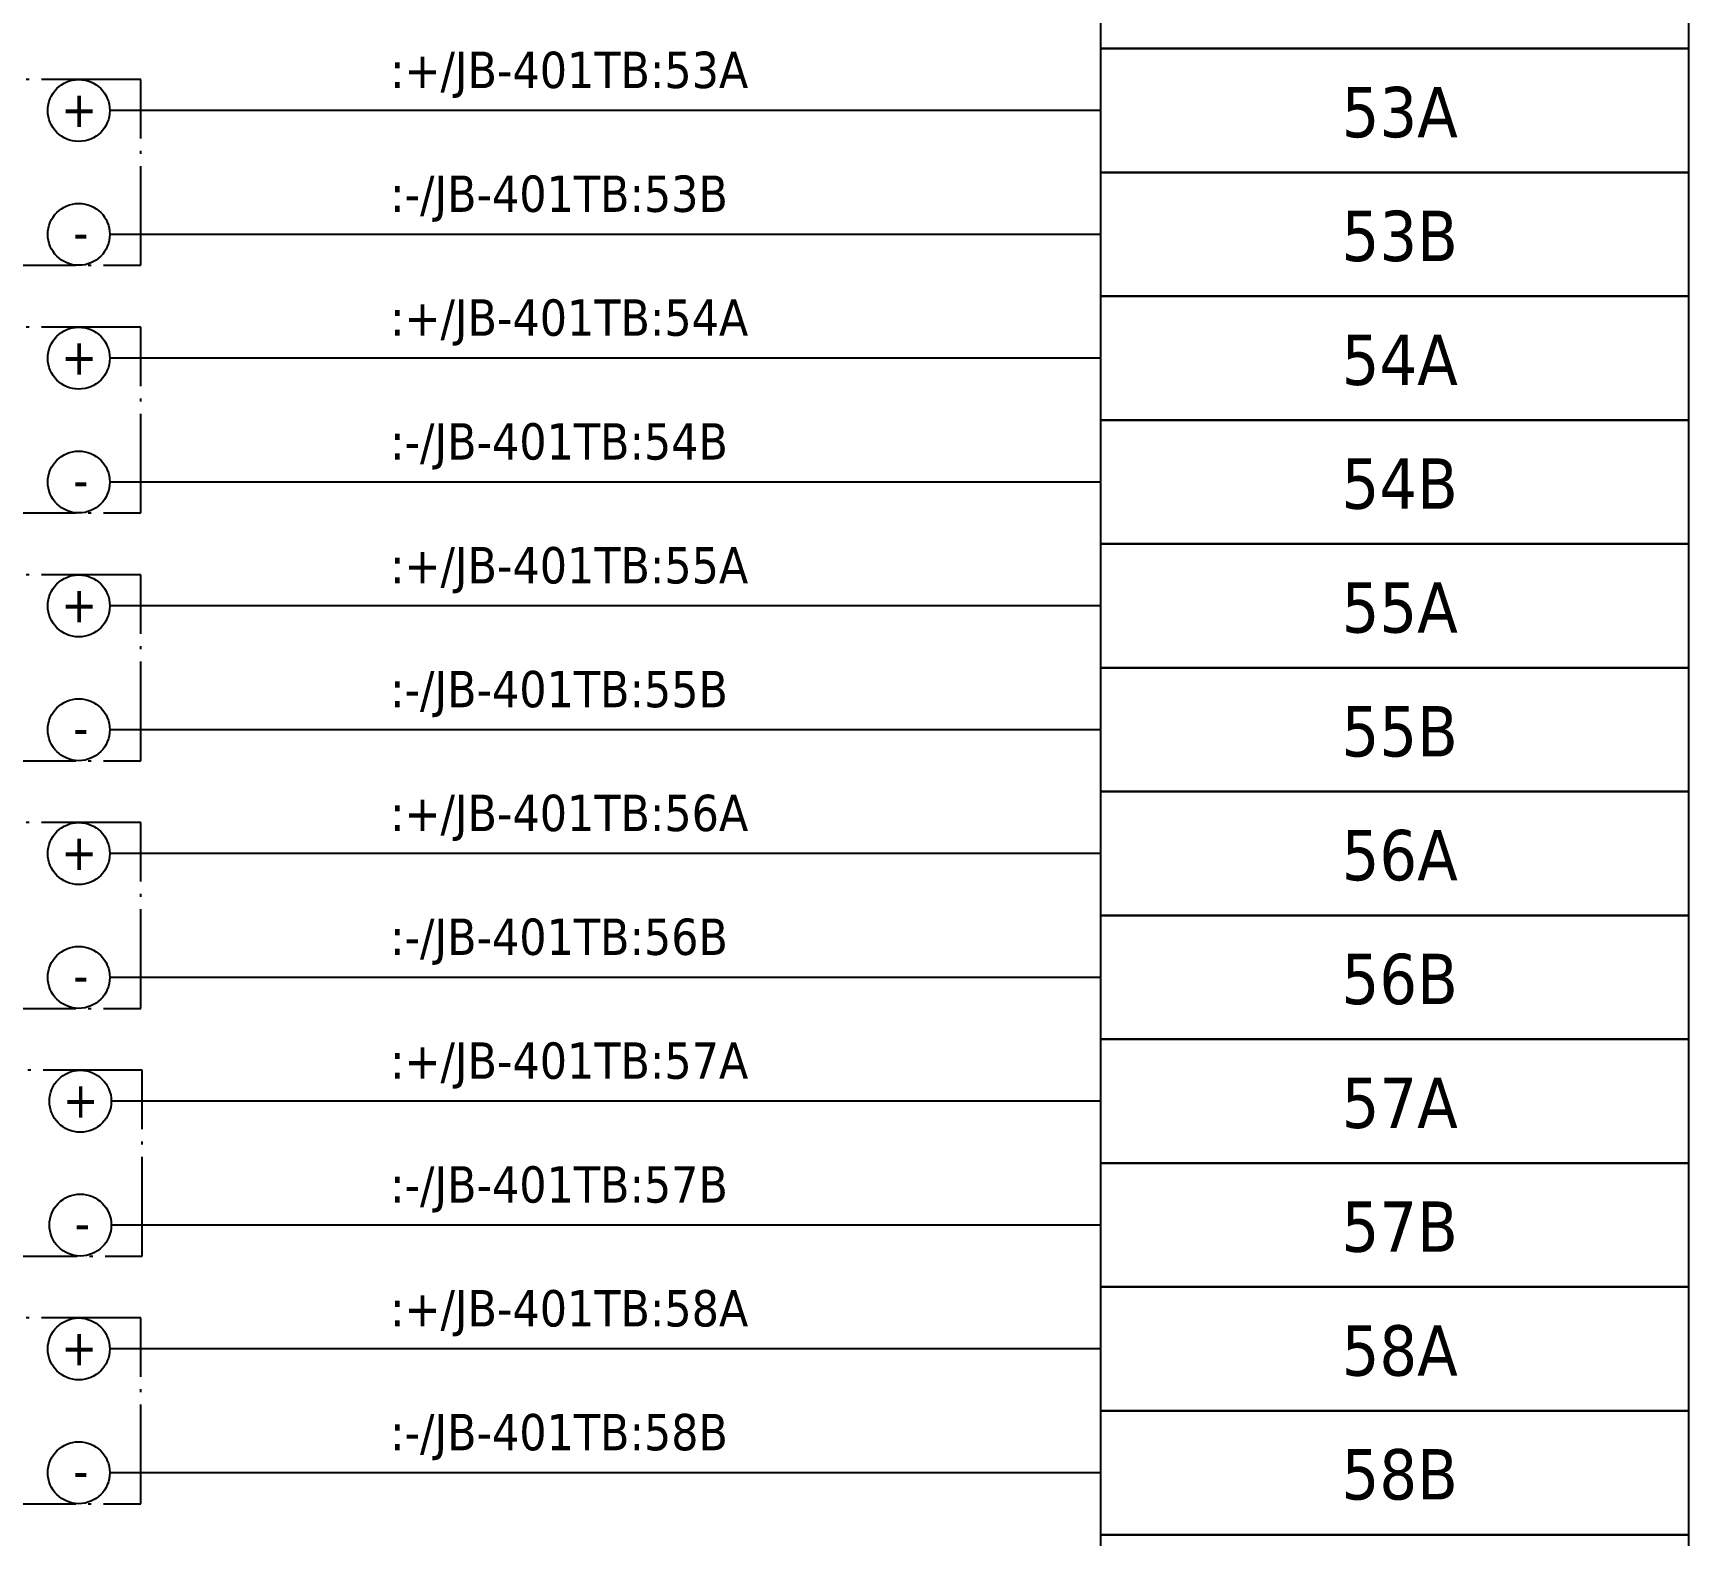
# Model space of a CAD drawing. Header units: millimetres. Extents: x 0 to 1792788, y -13 to 262234.
# Drawn here: x 35.5 to 89, y 151 to 199.5 of the extents above; entities that cross this region are included whole.
import ezdxf
from ezdxf.enums import TextEntityAlignment as Align

# ---------------------------------------------------------------- set-up
doc = ezdxf.new("R2010")
doc.units = ezdxf.units.MM
doc.linetypes.add('EPL_DASHDOT', pattern=[1, 0.8, -0.1, 0, -0.1])
for name, color, linetype, lineweight in [('EPLAN300', 5, 'Continuous', 25), ('EPLAN302', 5, 'Continuous', 25), ('EPLAN307', 134, 'EPL_DASHDOT', 25), ('EPLAN311', 7, 'Continuous', 25), ('EPLAN400', 5, 'Continuous', 35), ('EPLAN405', 7, 'Continuous', 25), ('EPLAN421', 5, 'Continuous', 35), ('EPLAN433', 251, 'Continuous', 35), ('EPLAN500', 7, 'Continuous', 35), ('EPLAN501', 7, 'Continuous', 35), ('EPLAN502', 7, 'Continuous', 35), ('EPLAN503', 7, 'Continuous', 35), ('EPLAN504', 7, 'Continuous', 35)]:
    doc.layers.add(name, color=color, linetype=linetype, lineweight=lineweight)
doc.styles.add('Tahoma', font='')
doc.styles.get('Tahoma').set_extended_font_data('Tahoma')

# ---------------------------------------------------------------- blocks, each defined once
blk = doc.blocks.new('EPLSYM_LibrarySPECIAL_en_US_Symbol427_Variant5_Placement1_84')
at = {"layer": 'EPLAN421', "color": 5, "style": 'Tahoma'}
for tag, p in [('17_20029[1]', (-0.9525, 3.335)), ('17_20029[2]', (20.0025, 3.335))]:
    blk.add_attdef(tag, text='', height=1.1739, dxfattribs=at).set_placement(p, align=Align.BOTTOM_RIGHT)
at = {"layer": 'EPLAN433', "color": 251, "style": 'Tahoma'}
blk.add_attdef('17_20406_1', text='', height=1.6254, dxfattribs=at).set_placement((0.9525, 1.5875), align=Align.BOTTOM_RIGHT)
blk.add_attdef('17_20406', text='', height=1.6254, dxfattribs=at).set_placement((0.9525, 1.5875), align=Align.BOTTOM_LEFT)
blk = doc.blocks.new('EPLSYM_LibrarySPECIAL_en_US_Symbol427_Variant5_Placement1_85')
at = {"layer": 'EPLAN421', "color": 5, "style": 'Tahoma'}
for tag, p in [('17_20029[1]', (-0.9525, 3.335)), ('17_20029[2]', (20.0025, 3.335))]:
    blk.add_attdef(tag, text='', height=1.1739, dxfattribs=at).set_placement(p, align=Align.BOTTOM_RIGHT)
at = {"layer": 'EPLAN433', "color": 251, "style": 'Tahoma'}
blk.add_attdef('17_20406_1', text='', height=1.6254, dxfattribs=at).set_placement((0.9525, 1.5875), align=Align.BOTTOM_RIGHT)
blk.add_attdef('17_20406', text='', height=1.6254, dxfattribs=at).set_placement((0.9525, 1.5875), align=Align.BOTTOM_LEFT)
blk = doc.blocks.new('EPLSYM_LibrarySPECIAL_en_US_Symbol427_Variant5_Placement1_86')
at = {"layer": 'EPLAN421', "color": 5, "style": 'Tahoma'}
for tag, p in [('17_20029[1]', (-0.9525, 3.335)), ('17_20029[2]', (20.0025, 3.335))]:
    blk.add_attdef(tag, text='', height=1.1739, dxfattribs=at).set_placement(p, align=Align.BOTTOM_RIGHT)
at = {"layer": 'EPLAN433', "color": 251, "style": 'Tahoma'}
blk.add_attdef('17_20406_1', text='', height=1.6254, dxfattribs=at).set_placement((0.9525, 1.5875), align=Align.BOTTOM_RIGHT)
blk.add_attdef('17_20406', text='', height=1.6254, dxfattribs=at).set_placement((0.9525, 1.5875), align=Align.BOTTOM_LEFT)
blk = doc.blocks.new('EPLSYM_LibrarySPECIAL_en_US_Symbol427_Variant5_Placement1_87')
at = {"layer": 'EPLAN421', "color": 5, "style": 'Tahoma'}
for tag, p in [('17_20029[1]', (-0.9525, 3.335)), ('17_20029[2]', (20.0025, 3.335))]:
    blk.add_attdef(tag, text='', height=1.1739, dxfattribs=at).set_placement(p, align=Align.BOTTOM_RIGHT)
at = {"layer": 'EPLAN433', "color": 251, "style": 'Tahoma'}
blk.add_attdef('17_20406_1', text='', height=1.6254, dxfattribs=at).set_placement((0.9525, 1.5875), align=Align.BOTTOM_RIGHT)
blk.add_attdef('17_20406', text='', height=1.6254, dxfattribs=at).set_placement((0.9525, 1.5875), align=Align.BOTTOM_LEFT)
blk = doc.blocks.new('EPLSYM_LibrarySPECIAL_en_US_Symbol427_Variant5_Placement1_88')
at = {"layer": 'EPLAN421', "color": 5, "style": 'Tahoma'}
for tag, p in [('17_20029[1]', (-0.9525, 3.335)), ('17_20029[2]', (20.0025, 3.335))]:
    blk.add_attdef(tag, text='', height=1.1739, dxfattribs=at).set_placement(p, align=Align.BOTTOM_RIGHT)
at = {"layer": 'EPLAN433', "color": 251, "style": 'Tahoma'}
blk.add_attdef('17_20406_1', text='', height=1.6254, dxfattribs=at).set_placement((0.9525, 1.5875), align=Align.BOTTOM_RIGHT)
blk.add_attdef('17_20406', text='', height=1.6254, dxfattribs=at).set_placement((0.9525, 1.5875), align=Align.BOTTOM_LEFT)
blk = doc.blocks.new('EPLSYM_LibrarySPECIAL_en_US_Symbol427_Variant5_Placement1_89')
at = {"layer": 'EPLAN421', "color": 5, "style": 'Tahoma'}
for tag, p in [('17_20029[1]', (-0.9525, 3.335)), ('17_20029[2]', (20.0025, 3.335))]:
    blk.add_attdef(tag, text='', height=1.1739, dxfattribs=at).set_placement(p, align=Align.BOTTOM_RIGHT)
at = {"layer": 'EPLAN433', "color": 251, "style": 'Tahoma'}
blk.add_attdef('17_20406_1', text='', height=1.6254, dxfattribs=at).set_placement((0.9525, 1.5875), align=Align.BOTTOM_RIGHT)
blk.add_attdef('17_20406', text='', height=1.6254, dxfattribs=at).set_placement((0.9525, 1.5875), align=Align.BOTTOM_LEFT)
blk = doc.blocks.new('EPLSYM_LibrarySPECIAL_en_US_Symbol427_Variant5_Placement1_90')
at = {"layer": 'EPLAN421', "color": 5, "style": 'Tahoma'}
for tag, p in [('17_20029[1]', (-0.9525, 3.335)), ('17_20029[2]', (20.0025, 3.335))]:
    blk.add_attdef(tag, text='', height=1.1739, dxfattribs=at).set_placement(p, align=Align.BOTTOM_RIGHT)
at = {"layer": 'EPLAN433', "color": 251, "style": 'Tahoma'}
blk.add_attdef('17_20406_1', text='', height=1.6254, dxfattribs=at).set_placement((0.9525, 1.5875), align=Align.BOTTOM_RIGHT)
blk.add_attdef('17_20406', text='', height=1.6254, dxfattribs=at).set_placement((0.9525, 1.5875), align=Align.BOTTOM_LEFT)
blk = doc.blocks.new('EPLSYM_LibrarySPECIAL_en_US_Symbol427_Variant5_Placement1_91')
at = {"layer": 'EPLAN421', "color": 5, "style": 'Tahoma'}
for tag, p in [('17_20029[1]', (-0.9525, 3.335)), ('17_20029[2]', (20.0025, 3.335))]:
    blk.add_attdef(tag, text='', height=1.1739, dxfattribs=at).set_placement(p, align=Align.BOTTOM_RIGHT)
at = {"layer": 'EPLAN433', "color": 251, "style": 'Tahoma'}
blk.add_attdef('17_20406_1', text='', height=1.6254, dxfattribs=at).set_placement((0.9525, 1.5875), align=Align.BOTTOM_RIGHT)
blk.add_attdef('17_20406', text='', height=1.6254, dxfattribs=at).set_placement((0.9525, 1.5875), align=Align.BOTTOM_LEFT)
blk = doc.blocks.new('EPLSYM_LibrarySPECIAL_en_US_Symbol427_Variant5_Placement1_92')
at = {"layer": 'EPLAN421', "color": 5, "style": 'Tahoma'}
for tag, p in [('17_20029[1]', (-0.9525, 3.335)), ('17_20029[2]', (20.0025, 3.335))]:
    blk.add_attdef(tag, text='', height=1.1739, dxfattribs=at).set_placement(p, align=Align.BOTTOM_RIGHT)
at = {"layer": 'EPLAN433', "color": 251, "style": 'Tahoma'}
blk.add_attdef('17_20406_1', text='', height=1.6254, dxfattribs=at).set_placement((0.9525, 1.5875), align=Align.BOTTOM_RIGHT)
blk.add_attdef('17_20406', text='', height=1.6254, dxfattribs=at).set_placement((0.9525, 1.5875), align=Align.BOTTOM_LEFT)
blk = doc.blocks.new('EPLSYM_LibrarySPECIAL_en_US_Symbol427_Variant5_Placement1_93')
at = {"layer": 'EPLAN421', "color": 5, "style": 'Tahoma'}
for tag, p in [('17_20029[1]', (-0.9525, 3.335)), ('17_20029[2]', (20.0025, 3.335))]:
    blk.add_attdef(tag, text='', height=1.1739, dxfattribs=at).set_placement(p, align=Align.BOTTOM_RIGHT)
at = {"layer": 'EPLAN433', "color": 251, "style": 'Tahoma'}
blk.add_attdef('17_20406_1', text='', height=1.6254, dxfattribs=at).set_placement((0.9525, 1.5875), align=Align.BOTTOM_RIGHT)
blk.add_attdef('17_20406', text='', height=1.6254, dxfattribs=at).set_placement((0.9525, 1.5875), align=Align.BOTTOM_LEFT)
blk = doc.blocks.new('EPLSYM_LibrarySPECIAL_en_US_Symbol427_Variant5_Placement1_94')
at = {"layer": 'EPLAN421', "color": 5, "style": 'Tahoma'}
for tag, p in [('17_20029[1]', (-0.9525, 3.335)), ('17_20029[2]', (20.0025, 3.335))]:
    blk.add_attdef(tag, text='', height=1.1739, dxfattribs=at).set_placement(p, align=Align.BOTTOM_RIGHT)
at = {"layer": 'EPLAN433', "color": 251, "style": 'Tahoma'}
blk.add_attdef('17_20406_1', text='', height=1.6254, dxfattribs=at).set_placement((0.9525, 1.5875), align=Align.BOTTOM_RIGHT)
blk.add_attdef('17_20406', text='', height=1.6254, dxfattribs=at).set_placement((0.9525, 1.5875), align=Align.BOTTOM_LEFT)
blk = doc.blocks.new('EPLSYM_LibrarySPECIAL_en_US_Symbol427_Variant5_Placement1_95')
at = {"layer": 'EPLAN421', "color": 5, "style": 'Tahoma'}
for tag, p in [('17_20029[1]', (-0.9525, 3.335)), ('17_20029[2]', (20.0025, 3.335))]:
    blk.add_attdef(tag, text='', height=1.1739, dxfattribs=at).set_placement(p, align=Align.BOTTOM_RIGHT)
at = {"layer": 'EPLAN433', "color": 251, "style": 'Tahoma'}
blk.add_attdef('17_20406_1', text='', height=1.6254, dxfattribs=at).set_placement((0.9525, 1.5875), align=Align.BOTTOM_RIGHT)
blk.add_attdef('17_20406', text='', height=1.6254, dxfattribs=at).set_placement((0.9525, 1.5875), align=Align.BOTTOM_LEFT)
blk = doc.blocks.new('EPLSYM_LibrarySPECIAL_Symbol2_Variant0_Placement1')
at = {"layer": 'EPLAN307', "lineweight": 25, "ltscale": 4}
blk.add_lwpolyline([(0, -6), (34, -6), (34, 0), (0, 0)], close=True, dxfattribs=at)
at = {"layer": 'EPLAN400', "color": 5, "style": 'Tahoma'}
blk.add_attdef('88_20010', text='', height=2.2575, dxfattribs=at).set_placement((-1.5, -0.9515), align=Align.TOP_RIGHT)
at = {"layer": 'EPLAN500', "color": 7, "style": 'Tahoma'}
blk.add_attdef('88_20027', text='', height=1.6254, dxfattribs=at).set_placement((-1.5, -4.57508), align=Align.TOP_RIGHT)
at = {"layer": 'EPLAN501', "color": 7, "style": 'Tahoma'}
blk.add_attdef('88_20011', text='', height=1.6254, dxfattribs=at).set_placement((-1.5, -9.97508), align=Align.TOP_RIGHT)
at = {"layer": 'EPLAN502', "color": 7, "style": 'Tahoma'}
blk.add_attdef('88_20025', text='', height=1.6254, dxfattribs=at).set_placement((-1.5, -12.67508), align=Align.TOP_RIGHT)
at = {"layer": 'EPLAN503', "color": 7, "style": 'Tahoma'}
blk.add_attdef('88_20024', text='', height=1.6254, dxfattribs=at).set_placement((-1.5, -15.37508), align=Align.TOP_RIGHT)
at = {"layer": 'EPLAN504', "color": 7, "style": 'Tahoma'}
blk.add_attdef('88_20901[1]', text='', height=1.6254, dxfattribs=at).set_placement((-1.5, -7.27508), align=Align.TOP_RIGHT)
blk = doc.blocks.new('EPLSYM_LibrarySPECIAL_Symbol17_Variant3_Placement1')
at = {"layer": 'EPLAN302', "lineweight": 25, "ltscale": 4}
blk.add_line((4, 0), (1, 0), dxfattribs=at)
blk.add_circle((0, 0), 1, dxfattribs=at)
at = {"layer": 'EPLAN421', "color": 5, "style": 'Tahoma'}
blk.add_attdef('17_20039', text='', height=1.174, dxfattribs=at).set_placement((3, 1), align=Align.BOTTOM_RIGHT)
blk = doc.blocks.new('EPLSYM_LibrarySPECIAL_Symbol2_Variant0_Placement1_1')
at = {"layer": 'EPLAN307', "lineweight": 25, "ltscale": 4}
blk.add_lwpolyline([(0, -6), (34, -6), (34, 0), (0, 0)], close=True, dxfattribs=at)
at = {"layer": 'EPLAN400', "color": 5, "style": 'Tahoma'}
blk.add_attdef('88_20010', text='', height=2.2575, dxfattribs=at).set_placement((-1.5, -0.9515), align=Align.TOP_RIGHT)
at = {"layer": 'EPLAN500', "color": 7, "style": 'Tahoma'}
blk.add_attdef('88_20027', text='', height=1.6254, dxfattribs=at).set_placement((-1.5, -4.57508), align=Align.TOP_RIGHT)
at = {"layer": 'EPLAN501', "color": 7, "style": 'Tahoma'}
blk.add_attdef('88_20011', text='', height=1.6254, dxfattribs=at).set_placement((-1.5, -9.97508), align=Align.TOP_RIGHT)
at = {"layer": 'EPLAN502', "color": 7, "style": 'Tahoma'}
blk.add_attdef('88_20025', text='', height=1.6254, dxfattribs=at).set_placement((-1.5, -12.67508), align=Align.TOP_RIGHT)
at = {"layer": 'EPLAN503', "color": 7, "style": 'Tahoma'}
blk.add_attdef('88_20024', text='', height=1.6254, dxfattribs=at).set_placement((-1.5, -15.37508), align=Align.TOP_RIGHT)
at = {"layer": 'EPLAN504', "color": 7, "style": 'Tahoma'}
blk.add_attdef('88_20901[1]', text='', height=1.6254, dxfattribs=at).set_placement((-1.5, -7.27508), align=Align.TOP_RIGHT)
blk = doc.blocks.new('EPLSYM_LibrarySPECIAL_Symbol2_Variant0_Placement1_18')
at = {"layer": 'EPLAN307', "lineweight": 25, "ltscale": 4}
blk.add_lwpolyline([(0, -6), (34, -6), (34, 0), (0, 0)], close=True, dxfattribs=at)
at = {"layer": 'EPLAN400', "color": 5, "style": 'Tahoma'}
blk.add_attdef('88_20010', text='', height=2.2575, dxfattribs=at).set_placement((-1.5, -0.9515), align=Align.TOP_RIGHT)
at = {"layer": 'EPLAN500', "color": 7, "style": 'Tahoma'}
blk.add_attdef('88_20027', text='', height=1.6254, dxfattribs=at).set_placement((-1.5, -4.57508), align=Align.TOP_RIGHT)
at = {"layer": 'EPLAN501', "color": 7, "style": 'Tahoma'}
blk.add_attdef('88_20011', text='', height=1.6254, dxfattribs=at).set_placement((-1.5, -9.97508), align=Align.TOP_RIGHT)
at = {"layer": 'EPLAN502', "color": 7, "style": 'Tahoma'}
blk.add_attdef('88_20025', text='', height=1.6254, dxfattribs=at).set_placement((-1.5, -12.67508), align=Align.TOP_RIGHT)
at = {"layer": 'EPLAN503', "color": 7, "style": 'Tahoma'}
blk.add_attdef('88_20024', text='', height=1.6254, dxfattribs=at).set_placement((-1.5, -15.37508), align=Align.TOP_RIGHT)
at = {"layer": 'EPLAN504', "color": 7, "style": 'Tahoma'}
blk.add_attdef('88_20901[1]', text='', height=1.6254, dxfattribs=at).set_placement((-1.5, -7.27508), align=Align.TOP_RIGHT)
blk = doc.blocks.new('EPLSYM_LibrarySPECIAL_Symbol2_Variant0_Placement1_19')
at = {"layer": 'EPLAN307', "lineweight": 25, "ltscale": 4}
blk.add_lwpolyline([(0, -6), (34, -6), (34, 0), (0, 0)], close=True, dxfattribs=at)
at = {"layer": 'EPLAN400', "color": 5, "style": 'Tahoma'}
blk.add_attdef('88_20010', text='', height=2.2575, dxfattribs=at).set_placement((-1.5, -0.9515), align=Align.TOP_RIGHT)
at = {"layer": 'EPLAN500', "color": 7, "style": 'Tahoma'}
blk.add_attdef('88_20027', text='', height=1.6254, dxfattribs=at).set_placement((-1.5, -4.57508), align=Align.TOP_RIGHT)
at = {"layer": 'EPLAN501', "color": 7, "style": 'Tahoma'}
blk.add_attdef('88_20011', text='', height=1.6254, dxfattribs=at).set_placement((-1.5, -9.97508), align=Align.TOP_RIGHT)
at = {"layer": 'EPLAN502', "color": 7, "style": 'Tahoma'}
blk.add_attdef('88_20025', text='', height=1.6254, dxfattribs=at).set_placement((-1.5, -12.67508), align=Align.TOP_RIGHT)
at = {"layer": 'EPLAN503', "color": 7, "style": 'Tahoma'}
blk.add_attdef('88_20024', text='', height=1.6254, dxfattribs=at).set_placement((-1.5, -15.37508), align=Align.TOP_RIGHT)
at = {"layer": 'EPLAN504', "color": 7, "style": 'Tahoma'}
blk.add_attdef('88_20901[1]', text='', height=1.6254, dxfattribs=at).set_placement((-1.5, -7.27508), align=Align.TOP_RIGHT)
blk = doc.blocks.new('EPLSYM_LibrarySPECIAL_Symbol2_Variant0_Placement1_20')
at = {"layer": 'EPLAN307', "lineweight": 25, "ltscale": 4}
blk.add_lwpolyline([(0, -6), (34, -6), (34, 0), (0, 0)], close=True, dxfattribs=at)
at = {"layer": 'EPLAN400', "color": 5, "style": 'Tahoma'}
blk.add_attdef('88_20010', text='', height=2.2575, dxfattribs=at).set_placement((-1.5, -0.9515), align=Align.TOP_RIGHT)
at = {"layer": 'EPLAN500', "color": 7, "style": 'Tahoma'}
blk.add_attdef('88_20027', text='', height=1.6254, dxfattribs=at).set_placement((-1.5, -4.57508), align=Align.TOP_RIGHT)
at = {"layer": 'EPLAN501', "color": 7, "style": 'Tahoma'}
blk.add_attdef('88_20011', text='', height=1.6254, dxfattribs=at).set_placement((-1.5, -9.97508), align=Align.TOP_RIGHT)
at = {"layer": 'EPLAN502', "color": 7, "style": 'Tahoma'}
blk.add_attdef('88_20025', text='', height=1.6254, dxfattribs=at).set_placement((-1.5, -12.67508), align=Align.TOP_RIGHT)
at = {"layer": 'EPLAN503', "color": 7, "style": 'Tahoma'}
blk.add_attdef('88_20024', text='', height=1.6254, dxfattribs=at).set_placement((-1.5, -15.37508), align=Align.TOP_RIGHT)
at = {"layer": 'EPLAN504', "color": 7, "style": 'Tahoma'}
blk.add_attdef('88_20901[1]', text='', height=1.6254, dxfattribs=at).set_placement((-1.5, -7.27508), align=Align.TOP_RIGHT)
blk = doc.blocks.new('EPLSYM_LibrarySPECIAL_Symbol2_Variant0_Placement1_21')
at = {"layer": 'EPLAN307', "lineweight": 25, "ltscale": 4}
blk.add_lwpolyline([(0, -6), (34, -6), (34, 0), (0, 0)], close=True, dxfattribs=at)
at = {"layer": 'EPLAN400', "color": 5, "style": 'Tahoma'}
blk.add_attdef('88_20010', text='', height=2.2575, dxfattribs=at).set_placement((-1.5, -0.9515), align=Align.TOP_RIGHT)
at = {"layer": 'EPLAN500', "color": 7, "style": 'Tahoma'}
blk.add_attdef('88_20027', text='', height=1.6254, dxfattribs=at).set_placement((-1.5, -4.57508), align=Align.TOP_RIGHT)
at = {"layer": 'EPLAN501', "color": 7, "style": 'Tahoma'}
blk.add_attdef('88_20011', text='', height=1.6254, dxfattribs=at).set_placement((-1.5, -9.97508), align=Align.TOP_RIGHT)
at = {"layer": 'EPLAN502', "color": 7, "style": 'Tahoma'}
blk.add_attdef('88_20025', text='', height=1.6254, dxfattribs=at).set_placement((-1.5, -12.67508), align=Align.TOP_RIGHT)
at = {"layer": 'EPLAN503', "color": 7, "style": 'Tahoma'}
blk.add_attdef('88_20024', text='', height=1.6254, dxfattribs=at).set_placement((-1.5, -15.37508), align=Align.TOP_RIGHT)
at = {"layer": 'EPLAN504', "color": 7, "style": 'Tahoma'}
blk.add_attdef('88_20901[1]', text='', height=1.6254, dxfattribs=at).set_placement((-1.5, -7.27508), align=Align.TOP_RIGHT)
blk = doc.blocks.new('EPLSYM_LibrarySPECIAL_Symbol308_Variant0_Placement0')
at = {"layer": 'EPLAN405', "color": 7, "style": 'Tahoma'}
for tag, p in [('17_31011', (1.5, 6.35)), ('17_31002', (1.5, 0.5))]:
    blk.add_attdef(tag, text='', height=1.174, dxfattribs=at).set_placement(p, align=Align.BOTTOM_LEFT)
for tag, p in [('17_31004', (1.5, 4.4)), ('17_31003', (1.5, 2.45))]:
    blk.add_attdef(tag, p, '', height=1.174, dxfattribs=at)

msp = doc.modelspace()

# ---------------------------------------------------------------- linework, layer by layer
at = {"layer": 'EPLAN300', "lineweight": 25, "ltscale": 4}
for points in [[(70, 199), (89, 199), (89, 203), (70, 203)], [(70, 195), (89, 195), (89, 199), (70, 199)], [(70, 191), (89, 191), (89, 195), (70, 195)], [(70, 187), (89, 187), (89, 191), (70, 191)], [(70, 183), (89, 183), (89, 187), (70, 187)], [(70, 179), (89, 179), (89, 183), (70, 183)], [(70, 175), (89, 175), (89, 179), (70, 179)], [(70, 171), (89, 171), (89, 175), (70, 175)], [(70, 167), (89, 167), (89, 171), (70, 171)], [(70, 163), (89, 163), (89, 167), (70, 167)], [(70, 159), (89, 159), (89, 163), (70, 163)], [(70, 155), (89, 155), (89, 159), (70, 159)], [(70, 151), (89, 151), (89, 155), (70, 155)], [(70, 147), (89, 147), (89, 151), (70, 151)]]:
    msp.add_lwpolyline(points, close=True, dxfattribs=at)
at = {"layer": 'EPLAN311', "ltscale": 4}
for p, q in [((70, 197), (39, 197)), ((70, 193), (39, 193)), ((70, 189), (39, 189)), ((70, 185), (39, 185)), ((70, 181), (39, 181)), ((70, 177), (39, 177)), ((70, 173), (39, 173)), ((70, 169), (39, 169)), ((70, 165), (39.05, 165)), ((70, 161), (39.05, 161)), ((70, 157), (39, 157)), ((70, 153), (39, 153))]:
    msp.add_line(p, q, dxfattribs=at)

# ---------------------------------------------------------------- block references
ref = msp.add_blockref('EPLSYM_LibrarySPECIAL_Symbol308_Variant0_Placement0', (47, 197))
ref.add_attrib('17_31011', ':+/JB-401TB:53A', dxfattribs={"layer": 'EPLAN405', "color": 7, "height": 1.1739, "style": 'Tahoma'}).set_placement((47.055, 197.374), align=Align.BOTTOM_LEFT)
for name, p in [('EPLSYM_LibrarySPECIAL_Symbol2_Variant0_Placement1_18', (5, 198)), ('EPLSYM_LibrarySPECIAL_Symbol2_Variant0_Placement1_19', (5, 190)), ('EPLSYM_LibrarySPECIAL_Symbol2_Variant0_Placement1_20', (5, 182)), ('EPLSYM_LibrarySPECIAL_Symbol2_Variant0_Placement1_21', (5, 174)), ('EPLSYM_LibrarySPECIAL_Symbol2_Variant0_Placement1', (5.05, 166)), ('EPLSYM_LibrarySPECIAL_Symbol2_Variant0_Placement1_1', (5, 158))]:
    msp.add_blockref(name, p)
ref = msp.add_blockref('EPLSYM_LibrarySPECIAL_Symbol17_Variant3_Placement1', (37, 197))
ref.add_attrib('17_20039', '+', dxfattribs={"layer": 'EPLAN421', "color": 5, "height": 1.174, "style": 'Tahoma'}).set_placement((37.591, 196.117), align=Align.BOTTOM_RIGHT)
ref = msp.add_blockref('EPLSYM_LibrarySPECIAL_en_US_Symbol427_Variant5_Placement1_84', (70, 197))
ref.add_attrib('17_20011', '53A', dxfattribs={"layer": 'EPLAN501', "color": 7, "height": 1.6254, "style": 'Tahoma'}).set_placement((79.661, 195.65), align=Align.BOTTOM_CENTER)
ref = msp.add_blockref('EPLSYM_LibrarySPECIAL_Symbol308_Variant0_Placement0', (47, 193))
ref.add_attrib('17_31011', ':-/JB-401TB:53B', dxfattribs={"layer": 'EPLAN405', "color": 7, "height": 1.1739, "style": 'Tahoma'}).set_placement((47.055, 193.374), align=Align.BOTTOM_LEFT)
ref = msp.add_blockref('EPLSYM_LibrarySPECIAL_Symbol17_Variant3_Placement1', (37, 193))
ref.add_attrib('17_20039', '-', dxfattribs={"layer": 'EPLAN421', "color": 5, "height": 1.174, "style": 'Tahoma'}).set_placement((37.316, 192.132), align=Align.BOTTOM_RIGHT)
ref = msp.add_blockref('EPLSYM_LibrarySPECIAL_en_US_Symbol427_Variant5_Placement1_85', (70, 193))
ref.add_attrib('17_20011', '53B', dxfattribs={"layer": 'EPLAN501', "color": 7, "height": 1.6254, "style": 'Tahoma'}).set_placement((79.661, 191.65), align=Align.BOTTOM_CENTER)
ref = msp.add_blockref('EPLSYM_LibrarySPECIAL_Symbol308_Variant0_Placement0', (47, 189))
ref.add_attrib('17_31011', ':+/JB-401TB:54A', dxfattribs={"layer": 'EPLAN405', "color": 7, "height": 1.1739, "style": 'Tahoma'}).set_placement((47.055, 189.374), align=Align.BOTTOM_LEFT)
ref = msp.add_blockref('EPLSYM_LibrarySPECIAL_Symbol17_Variant3_Placement1', (37, 189))
ref.add_attrib('17_20039', '+', dxfattribs={"layer": 'EPLAN421', "color": 5, "height": 1.174, "style": 'Tahoma'}).set_placement((37.591, 188.117), align=Align.BOTTOM_RIGHT)
ref = msp.add_blockref('EPLSYM_LibrarySPECIAL_en_US_Symbol427_Variant5_Placement1_86', (70, 189))
ref.add_attrib('17_20011', '54A', dxfattribs={"layer": 'EPLAN501', "color": 7, "height": 1.6254, "style": 'Tahoma'}).set_placement((79.661, 187.65), align=Align.BOTTOM_CENTER)
ref = msp.add_blockref('EPLSYM_LibrarySPECIAL_Symbol308_Variant0_Placement0', (47, 185))
ref.add_attrib('17_31011', ':-/JB-401TB:54B', dxfattribs={"layer": 'EPLAN405', "color": 7, "height": 1.1739, "style": 'Tahoma'}).set_placement((47.055, 185.374), align=Align.BOTTOM_LEFT)
ref = msp.add_blockref('EPLSYM_LibrarySPECIAL_Symbol17_Variant3_Placement1', (37, 185))
ref.add_attrib('17_20039', '-', dxfattribs={"layer": 'EPLAN421', "color": 5, "height": 1.174, "style": 'Tahoma'}).set_placement((37.316, 184.132), align=Align.BOTTOM_RIGHT)
ref = msp.add_blockref('EPLSYM_LibrarySPECIAL_en_US_Symbol427_Variant5_Placement1_87', (70, 185))
ref.add_attrib('17_20011', '54B', dxfattribs={"layer": 'EPLAN501', "color": 7, "height": 1.6254, "style": 'Tahoma'}).set_placement((79.661, 183.65), align=Align.BOTTOM_CENTER)
ref = msp.add_blockref('EPLSYM_LibrarySPECIAL_Symbol308_Variant0_Placement0', (47, 181))
ref.add_attrib('17_31011', ':+/JB-401TB:55A', dxfattribs={"layer": 'EPLAN405', "color": 7, "height": 1.1739, "style": 'Tahoma'}).set_placement((47.055, 181.374), align=Align.BOTTOM_LEFT)
ref = msp.add_blockref('EPLSYM_LibrarySPECIAL_Symbol17_Variant3_Placement1', (37, 181))
ref.add_attrib('17_20039', '+', dxfattribs={"layer": 'EPLAN421', "color": 5, "height": 1.174, "style": 'Tahoma'}).set_placement((37.591, 180.117), align=Align.BOTTOM_RIGHT)
ref = msp.add_blockref('EPLSYM_LibrarySPECIAL_en_US_Symbol427_Variant5_Placement1_88', (70, 181))
ref.add_attrib('17_20011', '55A', dxfattribs={"layer": 'EPLAN501', "color": 7, "height": 1.6254, "style": 'Tahoma'}).set_placement((79.661, 179.65), align=Align.BOTTOM_CENTER)
ref = msp.add_blockref('EPLSYM_LibrarySPECIAL_Symbol308_Variant0_Placement0', (47, 177))
ref.add_attrib('17_31011', ':-/JB-401TB:55B', dxfattribs={"layer": 'EPLAN405', "color": 7, "height": 1.1739, "style": 'Tahoma'}).set_placement((47.055, 177.374), align=Align.BOTTOM_LEFT)
ref = msp.add_blockref('EPLSYM_LibrarySPECIAL_Symbol17_Variant3_Placement1', (37, 177))
ref.add_attrib('17_20039', '-', dxfattribs={"layer": 'EPLAN421', "color": 5, "height": 1.174, "style": 'Tahoma'}).set_placement((37.316, 176.132), align=Align.BOTTOM_RIGHT)
ref = msp.add_blockref('EPLSYM_LibrarySPECIAL_en_US_Symbol427_Variant5_Placement1_89', (70, 177))
ref.add_attrib('17_20011', '55B', dxfattribs={"layer": 'EPLAN501', "color": 7, "height": 1.6254, "style": 'Tahoma'}).set_placement((79.661, 175.65), align=Align.BOTTOM_CENTER)
ref = msp.add_blockref('EPLSYM_LibrarySPECIAL_Symbol308_Variant0_Placement0', (47, 173))
ref.add_attrib('17_31011', ':+/JB-401TB:56A', dxfattribs={"layer": 'EPLAN405', "color": 7, "height": 1.1739, "style": 'Tahoma'}).set_placement((47.055, 173.374), align=Align.BOTTOM_LEFT)
ref = msp.add_blockref('EPLSYM_LibrarySPECIAL_Symbol17_Variant3_Placement1', (37, 173))
ref.add_attrib('17_20039', '+', dxfattribs={"layer": 'EPLAN421', "color": 5, "height": 1.174, "style": 'Tahoma'}).set_placement((37.591, 172.117), align=Align.BOTTOM_RIGHT)
ref = msp.add_blockref('EPLSYM_LibrarySPECIAL_en_US_Symbol427_Variant5_Placement1_90', (70, 173))
ref.add_attrib('17_20011', '56A', dxfattribs={"layer": 'EPLAN501', "color": 7, "height": 1.6254, "style": 'Tahoma'}).set_placement((79.661, 171.65), align=Align.BOTTOM_CENTER)
ref = msp.add_blockref('EPLSYM_LibrarySPECIAL_Symbol308_Variant0_Placement0', (47, 169))
ref.add_attrib('17_31011', ':-/JB-401TB:56B', dxfattribs={"layer": 'EPLAN405', "color": 7, "height": 1.1739, "style": 'Tahoma'}).set_placement((47.055, 169.374), align=Align.BOTTOM_LEFT)
ref = msp.add_blockref('EPLSYM_LibrarySPECIAL_Symbol17_Variant3_Placement1', (37, 169))
ref.add_attrib('17_20039', '-', dxfattribs={"layer": 'EPLAN421', "color": 5, "height": 1.174, "style": 'Tahoma'}).set_placement((37.316, 168.132), align=Align.BOTTOM_RIGHT)
ref = msp.add_blockref('EPLSYM_LibrarySPECIAL_en_US_Symbol427_Variant5_Placement1_91', (70, 169))
ref.add_attrib('17_20011', '56B', dxfattribs={"layer": 'EPLAN501', "color": 7, "height": 1.6254, "style": 'Tahoma'}).set_placement((79.661, 167.65), align=Align.BOTTOM_CENTER)
ref = msp.add_blockref('EPLSYM_LibrarySPECIAL_Symbol308_Variant0_Placement0', (47, 165))
ref.add_attrib('17_31011', ':+/JB-401TB:57A', dxfattribs={"layer": 'EPLAN405', "color": 7, "height": 1.1739, "style": 'Tahoma'}).set_placement((47.055, 165.374), align=Align.BOTTOM_LEFT)
ref = msp.add_blockref('EPLSYM_LibrarySPECIAL_Symbol17_Variant3_Placement1', (37.05, 165))
ref.add_attrib('17_20039', '+', dxfattribs={"layer": 'EPLAN421', "color": 5, "height": 1.174, "style": 'Tahoma'}).set_placement((37.641, 164.117), align=Align.BOTTOM_RIGHT)
ref = msp.add_blockref('EPLSYM_LibrarySPECIAL_en_US_Symbol427_Variant5_Placement1_92', (70, 165))
ref.add_attrib('17_20011', '57A', dxfattribs={"layer": 'EPLAN501', "color": 7, "height": 1.6254, "style": 'Tahoma'}).set_placement((79.661, 163.65), align=Align.BOTTOM_CENTER)
ref = msp.add_blockref('EPLSYM_LibrarySPECIAL_Symbol308_Variant0_Placement0', (47, 161))
ref.add_attrib('17_31011', ':-/JB-401TB:57B', dxfattribs={"layer": 'EPLAN405', "color": 7, "height": 1.1739, "style": 'Tahoma'}).set_placement((47.055, 161.374), align=Align.BOTTOM_LEFT)
ref = msp.add_blockref('EPLSYM_LibrarySPECIAL_Symbol17_Variant3_Placement1', (37.05, 161))
ref.add_attrib('17_20039', '-', dxfattribs={"layer": 'EPLAN421', "color": 5, "height": 1.174, "style": 'Tahoma'}).set_placement((37.366, 160.132), align=Align.BOTTOM_RIGHT)
ref = msp.add_blockref('EPLSYM_LibrarySPECIAL_en_US_Symbol427_Variant5_Placement1_93', (70, 161))
ref.add_attrib('17_20011', '57B', dxfattribs={"layer": 'EPLAN501', "color": 7, "height": 1.6254, "style": 'Tahoma'}).set_placement((79.661, 159.65), align=Align.BOTTOM_CENTER)
ref = msp.add_blockref('EPLSYM_LibrarySPECIAL_Symbol308_Variant0_Placement0', (47, 157))
ref.add_attrib('17_31011', ':+/JB-401TB:58A', dxfattribs={"layer": 'EPLAN405', "color": 7, "height": 1.1739, "style": 'Tahoma'}).set_placement((47.055, 157.374), align=Align.BOTTOM_LEFT)
ref = msp.add_blockref('EPLSYM_LibrarySPECIAL_Symbol17_Variant3_Placement1', (37, 157))
ref.add_attrib('17_20039', '+', dxfattribs={"layer": 'EPLAN421', "color": 5, "height": 1.174, "style": 'Tahoma'}).set_placement((37.591, 156.117), align=Align.BOTTOM_RIGHT)
ref = msp.add_blockref('EPLSYM_LibrarySPECIAL_en_US_Symbol427_Variant5_Placement1_94', (70, 157))
ref.add_attrib('17_20011', '58A', dxfattribs={"layer": 'EPLAN501', "color": 7, "height": 1.6254, "style": 'Tahoma'}).set_placement((79.661, 155.65), align=Align.BOTTOM_CENTER)
ref = msp.add_blockref('EPLSYM_LibrarySPECIAL_Symbol308_Variant0_Placement0', (47, 153))
ref.add_attrib('17_31011', ':-/JB-401TB:58B', dxfattribs={"layer": 'EPLAN405', "color": 7, "height": 1.1739, "style": 'Tahoma'}).set_placement((47.055, 153.374), align=Align.BOTTOM_LEFT)
ref = msp.add_blockref('EPLSYM_LibrarySPECIAL_Symbol17_Variant3_Placement1', (37, 153))
ref.add_attrib('17_20039', '-', dxfattribs={"layer": 'EPLAN421', "color": 5, "height": 1.174, "style": 'Tahoma'}).set_placement((37.316, 152.132), align=Align.BOTTOM_RIGHT)
ref = msp.add_blockref('EPLSYM_LibrarySPECIAL_en_US_Symbol427_Variant5_Placement1_95', (70, 153))
ref.add_attrib('17_20011', '58B', dxfattribs={"layer": 'EPLAN501', "color": 7, "height": 1.6254, "style": 'Tahoma'}).set_placement((79.661, 151.65), align=Align.BOTTOM_CENTER)

doc.saveas('drawing.dxf')
